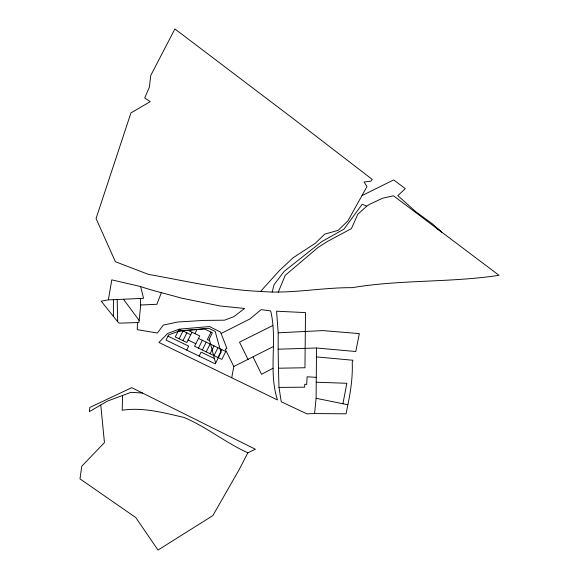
<?xml version="1.0" encoding="UTF-8"?>
<svg xmlns="http://www.w3.org/2000/svg" width="579" height="579" viewBox="0 0 579 579"><rect width="100%" height="100%" fill="white"/><g stroke="black" fill="none" stroke-linecap="round" stroke-linejoin="round"><path stroke-width="0.87" d="M113.39 316.373L113.419 299.698L143.563 298.323L140.617 286.554L111.79 279.86L108.36 299.828L101.209 301.21L118.369 322.575L119.52 323.14L138.909 322.517L140.733 305.017L140.292 298.417M278.173 349.202L278.209 332.802L276.559 311.212L305.502 312.602L304.959 367.745L278.427 368.222L278.173 349.202L316.532 348.008L355.767 351.511L359.356 333.605L322.836 330.595L278.209 332.802M278.427 368.222L278.998 387.409L281.242 401.768L306.986 413.862L314.563 413.551L316.098 398.294L316.532 348.008M231.716 377.761L233.807 366.493L225.274 349.253L226.896 348.413L220.57 332.107L209.497 326.542L179.186 329.169L167.664 333.482L158.957 342.486L277.486 399.951C268.063 370.994 277.739 340.307 270.683 310.93L261.209 309.613L249.86 318.978L221.113 333.504M122.582 395.566L122.22 410.236C143.042 407.051 163.705 412.784 183.89 417.408C206.399 426.868 225.542 442.711 247.841 452.821L255.39 449.232L131.708 387.669L89.883 407.442L89.325 411.662L107.347 401.146L130.941 392.33L142.521 393.025M137.447 322.59L137.259 329.661L157.379 333.034L163.3 325.094L177.804 321.996L203.837 320.419L224.529 320.187L233.894 316.619L244.591 308.462L220.042 305.98L180.851 297.997C167.49 294.067 153.876 291.078 140.617 286.554M316.452 356.91L352.966 360.247L352.22 362.555C352.98 379.94 349.615 396.948 346.032 413.833L314.563 413.551M342.927 403.737L346.85 383.276L316.235 382.241M272.152 292.149L274.041 284.673L284.115 271.421L321.468 241.834L343.94 229.132L362.244 204.199L366.731 206.204L369.337 204.409L382.733 198.177L393.488 195.782L499.011 275.3C450.404 282.762 400.762 279.483 352.22 287.676C321.62 287.416 291.143 294.103 260.572 291.418C222.647 289.869 185.598 280.887 148.34 274.359L115.395 261.708L96.056 218.529L130.934 112.912L150.243 101.636L144.692 97.96L149.375 87.212L150.743 75.487L174.901 28.95L295.304 120.237L372.21 179.396L370.994 181.14L364.032 182.009L366.999 186.503L347.863 220.961L338.136 230.355L324.826 234.09L315.222 243.346L293.097 257.778L279.259 270.748L260.572 291.418M278.202 292.272L285.215 275.343L318.009 247.501L327.721 241.298L351.388 228.647L357.815 214.244L366.731 206.204M161.273 292.88L156.902 304.279L140.733 305.017M217.943 357.511L221.829 349.629M214.027 355.622L217.921 347.755M206.225 351.858L210.119 344.013M210.126 353.74L214.013 345.88M198.445 348.109L202.346 340.278M199.125 356.092L201.101 352.119L214.346 358.51M211.053 332.122L207.34 339.576L209.678 340.698M202.332 349.984L206.233 342.146M186.706 350.085L188.689 346.133L167.997 336.146M194.942 333.634L196.983 329.567M182.964 340.655L186.879 332.86M191.989 332.223L186.822 342.515L175.263 336.942L179.186 329.169L190.737 334.713M179.114 338.795L183.029 331.014M247.841 452.821L239.388 469.2L212.84 515.607L158.002 550.05L135.775 517.561L79.989 478.862L81.769 466.218L104.452 442.595L100.768 405.076M273.534 346.466L233.807 366.493M273.078 368.222L261.534 374.273L253.146 357.12M272.535 325.688L239.503 342.138L248.116 359.602M362.128 195.536L393.691 179.91L405.307 188.638L397.838 195.637L415.78 211.697L432.52 223.979L441.712 232.099L436.841 228.444M178.781 331.145L204.358 328.923L212.37 332.751L209.229 339.062L215.62 363.156M108.36 299.828L113.419 299.698M278.998 387.409L304.684 387.177L304.728 384.29L306.667 384.413L307.138 376.791L316.279 377.363M316.098 398.294L347.762 404.721M188.059 330.334L199.719 335.921L194.566 346.242L221.858 359.4L225.745 351.504L198.474 338.418M188.081 340.011L195.818 343.738M123.465 299.234L139.126 320.426M117.19 299.488L117.646 321.678M220.968 352.307L215.258 363.887L166.007 340.076L168.605 334.952L179.526 330.862L208.701 328.329L215.207 331.434L220.968 352.307"/></g></svg>
